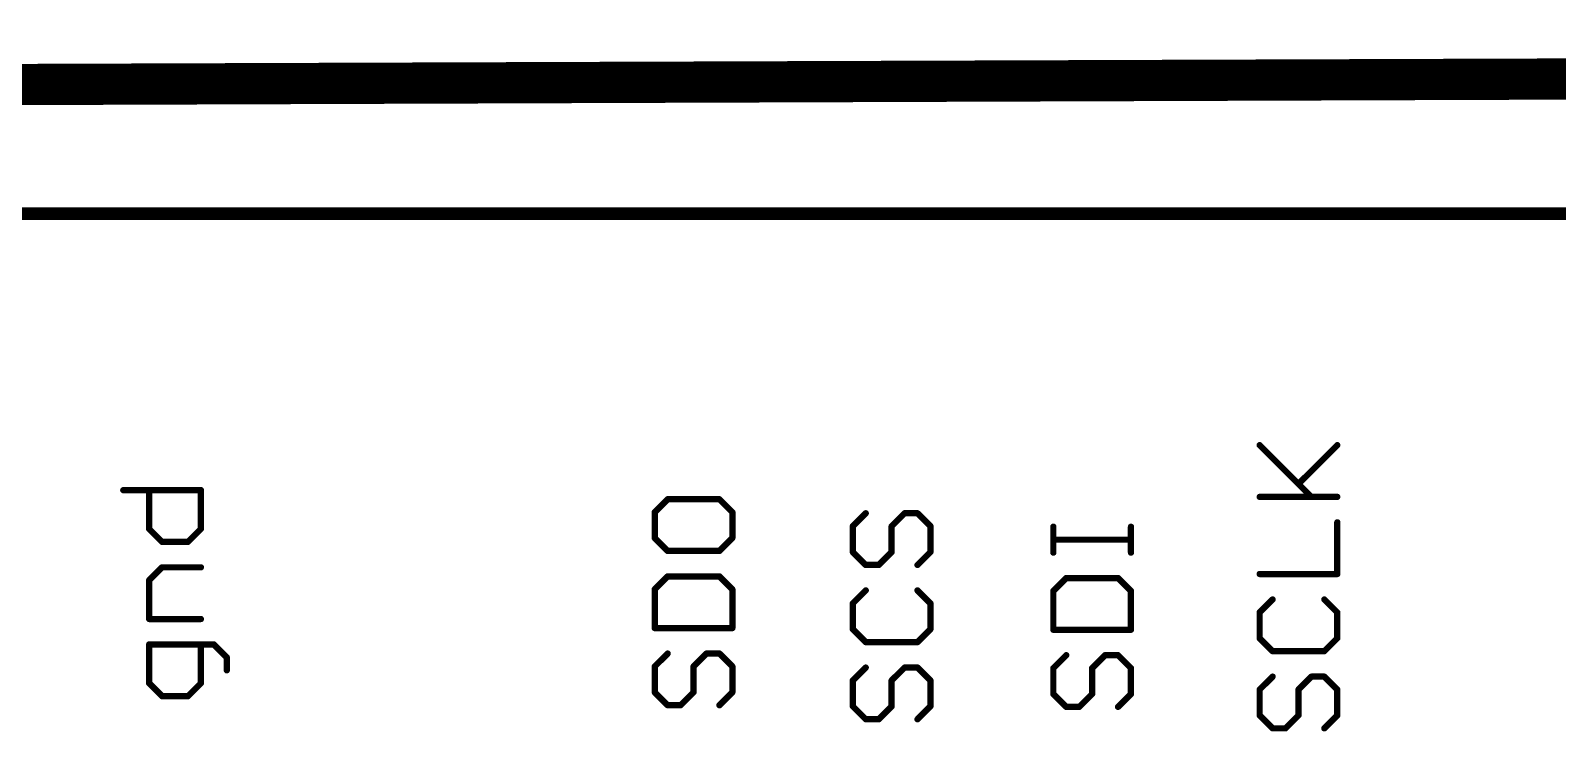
# Model space of a CAD drawing. Extents: x -18 to 155, y -13 to 99.
# Drawn here: x 37.58 to 56.08, y 90.72 to 99.22 of the extents above; entities that cross this region are included whole.
import ezdxf

# ---------------------------------------------------------------- set-up
doc = ezdxf.new("R2010")
doc.units = 0
for name, color, linetype in [('1', 22, 'CONTINUOUS'), ('20', 253, 'CONTINUOUS'), ('25', 253, 'CONTINUOUS')]:
    doc.layers.add(name, color=color, linetype=linetype)

msp = doc.modelspace()

# ---------------------------------------------------------------- linework, layer by layer
at = {"layer": '1', "const_width": 0.5}
msp.add_lwpolyline([(-17.4, 98.37), (151.16, 98.97)], dxfattribs=at)
at = {"layer": '20', "const_width": 0.1524}
msp.add_lwpolyline([(-12, 97), (144, 97)], dxfattribs=at)
at = {"layer": '25', "const_width": 0.0381}
for points in [[(52.4848, 94.2052, 1), (52.4578, 94.1783)], [(53.4254, 94.1783, 1), (53.3984, 94.2052)], [(38.7013, 93.6653, 1), (38.7013, 93.6272)], [(39.0339, 93.6462, 1), (38.9958, 93.6462)], [(39.6609, 93.6462, 1), (39.6228, 93.6462)], [(39.6419, 93.6272, 1), (39.6419, 93.6653)], [(52.9281, 93.7349, 1), (52.9551, 93.708)], [(45.2981, 93.5553, 1), (45.2981, 93.5172)], [(45.3115, 93.5227, 1), (45.2846, 93.5497)], [(45.9386, 93.5497, 1), (45.9117, 93.5227)], [(45.9251, 93.5172, 1), (45.9251, 93.5553)], [(52.4713, 93.5837, 1), (52.4713, 93.5456)], [(53.0849, 93.5512, 1), (53.1118, 93.5781)], [(53.4119, 93.5456, 1), (53.4119, 93.5837)], [(45.1603, 93.3794, 1), (45.1222, 93.3794)], [(45.1278, 93.3929, 1), (45.1548, 93.366)], [(46.101, 93.3794, 1), (46.0629, 93.3794)], [(46.0684, 93.366, 1), (46.0954, 93.3929)], [(47.7115, 93.3527, 1), (47.6846, 93.3797)], [(48.1684, 93.3853, 1), (48.1684, 93.3472)], [(48.1818, 93.3527, 1), (48.1549, 93.3797)], [(48.3386, 93.3797, 1), (48.3117, 93.3527)], [(48.3251, 93.3472, 1), (48.3251, 93.3853)], [(53.431, 93.2562, 1), (53.3929, 93.2562)], [(39.0283, 93.1894, 1), (39.0014, 93.1624)], [(38.9958, 93.1759, 1), (39.0339, 93.1759)], [(39.6228, 93.1759, 1), (39.6609, 93.1759)], [(39.6554, 93.1624, 1), (39.6284, 93.1894)], [(45.1222, 93.0659, 1), (45.1603, 93.0659)], [(45.1548, 93.0794, 1), (45.1278, 93.0524)], [(46.0629, 93.0659, 1), (46.101, 93.0659)], [(46.0954, 93.0524, 1), (46.0684, 93.0794)], [(47.5603, 93.2094, 1), (47.5222, 93.2094)], [(47.5278, 93.2229, 1), (47.5548, 93.196)], [(47.9981, 93.2229, 1), (48.0251, 93.196)], [(48.0307, 93.2094, 1), (47.9926, 93.2094)], [(48.501, 93.2094, 1), (48.4629, 93.2094)], [(48.4684, 93.196, 1), (48.4954, 93.2229)], [(49.9903, 93.2027, 1), (49.9522, 93.2027)], [(49.9713, 93.065, 1), (49.9713, 93.0269)], [(50.931, 93.2027, 1), (50.8929, 93.2027)], [(50.9119, 93.0269, 1), (50.9119, 93.065)], [(39.1716, 93.0382, 1), (39.1716, 93.0001)], [(39.1581, 93.0057, 1), (39.1851, 93.0326)], [(39.4717, 93.0326, 1), (39.4986, 93.0057)], [(39.4851, 93.0001, 1), (39.4851, 93.0382)], [(45.2981, 92.9282, 1), (45.2981, 92.8901)], [(45.2846, 92.8957, 1), (45.3115, 92.9226)], [(45.9117, 92.9226, 1), (45.9386, 92.8957)], [(45.9251, 92.8901, 1), (45.9251, 92.9282)], [(47.5222, 92.8959, 1), (47.5603, 92.8959)], [(47.5548, 92.9094, 1), (47.5278, 92.8824)], [(47.9926, 92.8959, 1), (48.0307, 92.8959)], [(48.0251, 92.8824, 1), (47.9981, 92.9094)], [(48.4629, 92.8959, 1), (48.501, 92.8959)], [(48.4954, 92.8824, 1), (48.4684, 92.9094)], [(49.9522, 92.8891, 1), (49.9903, 92.8891)], [(50.8929, 92.8891, 1), (50.931, 92.8891)], [(39.1716, 92.7297, 1), (39.1716, 92.6916)], [(39.1851, 92.6972, 1), (39.1581, 92.7242)], [(39.6419, 92.6916, 1), (39.6419, 92.7297)], [(47.6981, 92.7582, 1), (47.6981, 92.7201)], [(47.6846, 92.7257, 1), (47.7115, 92.7526)], [(47.8414, 92.7526, 1), (47.8683, 92.7257)], [(47.8548, 92.7201, 1), (47.8548, 92.7582)], [(48.3117, 92.7526, 1), (48.3386, 92.7257)], [(39.0014, 92.5674, 1), (39.0283, 92.5404)], [(39.0339, 92.5539, 1), (38.9958, 92.5539)], [(45.2981, 92.6197, 1), (45.2981, 92.5816)], [(45.3115, 92.5872, 1), (45.2846, 92.6142)], [(45.9386, 92.6142, 1), (45.9117, 92.5872)], [(45.9251, 92.5816, 1), (45.9251, 92.6197)], [(50.1281, 92.5997, 1), (50.1281, 92.5616)], [(50.1415, 92.5672, 1), (50.1146, 92.5942)], [(50.7686, 92.5942, 1), (50.7417, 92.5672)], [(50.7551, 92.5616, 1), (50.7551, 92.5997)], [(52.4713, 92.6482, 1), (52.4713, 92.6101)], [(53.3929, 92.6291, 1), (53.431, 92.6291)], [(53.4119, 92.6101, 1), (53.4119, 92.6482)], [(45.1603, 92.4439, 1), (45.1222, 92.4439)], [(45.1278, 92.4574, 1), (45.1548, 92.4304)], [(46.101, 92.4439, 1), (46.0629, 92.4439)], [(46.0684, 92.4304, 1), (46.0954, 92.4574)], [(47.7115, 92.4172, 1), (47.6846, 92.4442)], [(48.3386, 92.4442, 1), (48.3117, 92.4172)], [(49.9903, 92.4239, 1), (49.9522, 92.4239)], [(49.9578, 92.4374, 1), (49.9848, 92.4104)], [(50.931, 92.4239, 1), (50.8929, 92.4239)], [(50.8984, 92.4104, 1), (50.9254, 92.4374)], [(52.6415, 92.3072, 1), (52.6146, 92.3342)], [(53.2686, 92.3342, 1), (53.2417, 92.3072)], [(47.5603, 92.2739, 1), (47.5222, 92.2739)], [(47.5278, 92.2874, 1), (47.5548, 92.2604)], [(48.501, 92.2739, 1), (48.4629, 92.2739)], [(48.4684, 92.2604, 1), (48.4954, 92.2874)], [(52.4903, 92.1639, 1), (52.4522, 92.1639)], [(52.4578, 92.1774, 1), (52.4848, 92.1504)], [(53.431, 92.1639, 1), (53.3929, 92.1639)], [(53.3984, 92.1504, 1), (53.4254, 92.1774)], [(39.0148, 92.1027, 1), (39.0148, 92.0646)], [(38.9958, 92.0836, 1), (39.0339, 92.0836)], [(39.6419, 92.0646, 1), (39.6419, 92.1027)], [(45.1222, 91.9736, 1), (45.1603, 91.9736)], [(45.1413, 91.9927, 1), (45.1413, 91.9546)], [(46.0629, 91.9736, 1), (46.101, 91.9736)], [(46.0819, 91.9546, 1), (46.0819, 91.9927)], [(47.5222, 91.9604, 1), (47.5603, 91.9604)], [(47.5548, 91.9739, 1), (47.5278, 91.9469)], [(48.4629, 91.9604, 1), (48.501, 91.9604)], [(48.4954, 91.9469, 1), (48.4684, 91.9739)], [(49.9522, 91.9536, 1), (49.9903, 91.9536)], [(49.9713, 91.9727, 1), (49.9713, 91.9346)], [(50.8929, 91.9536, 1), (50.931, 91.9536)], [(50.9119, 91.9346, 1), (50.9119, 91.9727)], [(39.0148, 91.7942, 1), (39.0148, 91.7561)], [(39.0339, 91.7752, 1), (38.9958, 91.7752)], [(39.6609, 91.7752, 1), (39.6228, 91.7752)], [(39.8121, 91.7886, 1), (39.7852, 91.7617)], [(39.7987, 91.7561, 1), (39.7987, 91.7942)], [(47.6981, 91.8227, 1), (47.6981, 91.7846)], [(47.6846, 91.7901, 1), (47.7115, 91.8171)], [(48.3117, 91.8171, 1), (48.3386, 91.7901)], [(48.3251, 91.7846, 1), (48.3251, 91.8227)], [(52.4522, 91.8504, 1), (52.4903, 91.8504)], [(52.4848, 91.8639, 1), (52.4578, 91.8369)], [(53.3929, 91.8504, 1), (53.431, 91.8504)], [(53.4254, 91.8369, 1), (53.3984, 91.8639)], [(39.9745, 91.6184, 1), (39.9364, 91.6184)], [(39.942, 91.6049, 1), (39.9689, 91.6319)], [(45.3115, 91.6517, 1), (45.2846, 91.6786)], [(45.7684, 91.6842, 1), (45.7684, 91.6461)], [(45.7818, 91.6517, 1), (45.7549, 91.6786)], [(45.9386, 91.6786, 1), (45.9117, 91.6517)], [(45.9251, 91.6461, 1), (45.9251, 91.6842)], [(50.1415, 91.6317, 1), (50.1146, 91.6586)], [(50.5984, 91.6642, 1), (50.5984, 91.6261)], [(50.6118, 91.6317, 1), (50.5849, 91.6586)], [(50.7686, 91.6586, 1), (50.7417, 91.6317)], [(50.7551, 91.6261, 1), (50.7551, 91.6642)], [(52.6281, 91.7127, 1), (52.6281, 91.6746)], [(52.6146, 91.6801, 1), (52.6415, 91.7071)], [(53.2417, 91.7071, 1), (53.2686, 91.6801)], [(53.2551, 91.6746, 1), (53.2551, 91.7127)], [(39.9364, 91.4616, 1), (39.9745, 91.4616)], [(45.1603, 91.5084, 1), (45.1222, 91.5084)], [(45.1278, 91.5219, 1), (45.1548, 91.4949)], [(45.6307, 91.5084, 1), (45.5926, 91.5084)], [(45.5981, 91.5219, 1), (45.6251, 91.4949)], [(46.101, 91.5084, 1), (46.0629, 91.5084)], [(46.0684, 91.4949, 1), (46.0954, 91.5219)], [(47.7115, 91.4817, 1), (47.6846, 91.5086)], [(48.1684, 91.5142, 1), (48.1684, 91.4761)], [(48.1818, 91.4817, 1), (48.1549, 91.5086)], [(48.3386, 91.5086, 1), (48.3117, 91.4817)], [(48.3251, 91.4761, 1), (48.3251, 91.5142)], [(49.9903, 91.4884, 1), (49.9522, 91.4884)], [(49.9578, 91.5019, 1), (49.9848, 91.4749)], [(50.4281, 91.5019, 1), (50.4551, 91.4749)], [(50.4607, 91.4884, 1), (50.4226, 91.4884)], [(50.931, 91.4884, 1), (50.8929, 91.4884)], [(50.8984, 91.4749, 1), (50.9254, 91.5019)], [(52.6415, 91.3717, 1), (52.6146, 91.3986)], [(53.0984, 91.4042, 1), (53.0984, 91.3661)], [(53.1118, 91.3717, 1), (53.0849, 91.3986)], [(53.2686, 91.3986, 1), (53.2417, 91.3717)], [(53.2551, 91.3661, 1), (53.2551, 91.4042)], [(39.0283, 91.3183, 1), (39.0014, 91.2914)], [(38.9958, 91.3049, 1), (39.0339, 91.3049)], [(39.6228, 91.3049, 1), (39.6609, 91.3049)], [(39.6554, 91.2914, 1), (39.6284, 91.3183)], [(45.1548, 91.2083, 1), (45.1278, 91.1814)], [(45.6251, 91.1814, 1), (45.5981, 91.2083)], [(46.0954, 91.1814, 1), (46.0684, 91.2083)], [(47.5603, 91.3384, 1), (47.5222, 91.3384)], [(47.5278, 91.3519, 1), (47.5548, 91.3249)], [(47.9981, 91.3519, 1), (48.0251, 91.3249)], [(48.0307, 91.3384, 1), (47.9926, 91.3384)], [(48.501, 91.3384, 1), (48.4629, 91.3384)], [(48.4684, 91.3249, 1), (48.4954, 91.3519)], [(52.4903, 91.2284, 1), (52.4522, 91.2284)], [(52.4578, 91.2419, 1), (52.4848, 91.2149)], [(52.9281, 91.2419, 1), (52.9551, 91.2149)], [(52.9607, 91.2284, 1), (52.9226, 91.2284)], [(53.431, 91.2284, 1), (53.3929, 91.2284)], [(53.3984, 91.2149, 1), (53.4254, 91.2419)], [(39.1716, 91.1671, 1), (39.1716, 91.1291)], [(39.1581, 91.1346, 1), (39.1851, 91.1616)], [(39.4717, 91.1616, 1), (39.4986, 91.1346)], [(39.4851, 91.1291, 1), (39.4851, 91.1671)], [(45.1222, 91.1949, 1), (45.1603, 91.1949)], [(45.2981, 91.0571, 1), (45.2981, 91.0191)], [(45.2846, 91.0246, 1), (45.3115, 91.0516)], [(45.4414, 91.0516, 1), (45.4683, 91.0246)], [(45.4548, 91.0191, 1), (45.4548, 91.0571)], [(45.5926, 91.1949, 1), (45.6307, 91.1949)], [(45.9117, 91.0516, 1), (45.9386, 91.0246)], [(46.0629, 91.1949, 1), (46.101, 91.1949)], [(47.5222, 91.0249, 1), (47.5603, 91.0249)], [(47.5548, 91.0383, 1), (47.5278, 91.0114)], [(47.9926, 91.0249, 1), (48.0307, 91.0249)], [(48.0251, 91.0114, 1), (47.9981, 91.0383)], [(48.4629, 91.0249, 1), (48.501, 91.0249)], [(48.4954, 91.0114, 1), (48.4684, 91.0383)], [(49.9522, 91.1749, 1), (49.9903, 91.1749)], [(49.9848, 91.1883, 1), (49.9578, 91.1614)], [(50.1281, 91.0371, 1), (50.1281, 90.9991)], [(50.1146, 91.0046, 1), (50.1415, 91.0316)], [(50.2714, 91.0316, 1), (50.2983, 91.0046)], [(50.2848, 90.9991, 1), (50.2848, 91.0371)], [(50.4226, 91.1749, 1), (50.4607, 91.1749)], [(50.4551, 91.1614, 1), (50.4281, 91.1883)], [(50.7417, 91.0316, 1), (50.7686, 91.0046)], [(50.8929, 91.1749, 1), (50.931, 91.1749)], [(50.9254, 91.1614, 1), (50.8984, 91.1883)], [(47.6981, 90.8871, 1), (47.6981, 90.8491)], [(47.6846, 90.8546, 1), (47.7115, 90.8816)], [(47.8414, 90.8816, 1), (47.8683, 90.8546)], [(47.8548, 90.8491, 1), (47.8548, 90.8871)], [(48.3117, 90.8816, 1), (48.3386, 90.8546)], [(52.4522, 90.9149, 1), (52.4903, 90.9149)], [(52.4848, 90.9283, 1), (52.4578, 90.9014)], [(52.9226, 90.9149, 1), (52.9607, 90.9149)], [(52.9551, 90.9014, 1), (52.9281, 90.9283)], [(53.3929, 90.9149, 1), (53.431, 90.9149)], [(53.4254, 90.9014, 1), (53.3984, 90.9283)], [(52.6281, 90.7771, 1), (52.6281, 90.7391)], [(52.6146, 90.7446, 1), (52.6415, 90.7716)], [(52.7714, 90.7716, 1), (52.7983, 90.7446)], [(52.7848, 90.7391, 1), (52.7848, 90.7771)], [(53.2417, 90.7716, 1), (53.2686, 90.7446)]]:
    msp.add_lwpolyline(points, format="xyb", dxfattribs=at)
at = {"layer": '25', "const_width": 0.0762}
for points in [[(53.0984, 93.5647), (52.4713, 94.1917)], [(52.9416, 93.7214), (53.4119, 94.1917)], [(38.7013, 93.6462), (39.6419, 93.6462)], [(39.0148, 93.1759), (39.0148, 93.6462)], [(39.6419, 93.6462), (39.6419, 93.1759)], [(45.2981, 93.5362), (45.1413, 93.3794)], [(45.9251, 93.5362), (45.2981, 93.5362)], [(46.0819, 93.3794), (45.9251, 93.5362)], [(52.4713, 93.5647), (53.4119, 93.5647)], [(45.1413, 93.3794), (45.1413, 93.0659)], [(46.0819, 93.0659), (46.0819, 93.3794)], [(47.6981, 93.3662), (47.5413, 93.2094)], [(48.0116, 93.2094), (48.1684, 93.3662)], [(48.1684, 93.3662), (48.3251, 93.3662)], [(48.3251, 93.3662), (48.4819, 93.2094)], [(53.4119, 92.6291), (53.4119, 93.2562)], [(39.1716, 93.0191), (39.0148, 93.1759)], [(39.6419, 93.1759), (39.4851, 93.0191)], [(45.1413, 93.0659), (45.2981, 92.9091)], [(45.9251, 92.9091), (46.0819, 93.0659)], [(47.5413, 93.2094), (47.5413, 92.8959)], [(48.0116, 92.8959), (48.0116, 93.2094)], [(48.4819, 93.2094), (48.4819, 92.8959)], [(49.9713, 92.8891), (49.9713, 93.2027)], [(50.9119, 93.0459), (49.9713, 93.0459)], [(50.9119, 92.8891), (50.9119, 93.2027)], [(39.4851, 93.0191), (39.1716, 93.0191)], [(45.2981, 92.9091), (45.9251, 92.9091)], [(47.5413, 92.8959), (47.6981, 92.7391)], [(47.8548, 92.7391), (48.0116, 92.8959)], [(48.4819, 92.8959), (48.3251, 92.7391)], [(39.0148, 92.5539), (39.1716, 92.7107)], [(39.1716, 92.7107), (39.6419, 92.7107)], [(47.6981, 92.7391), (47.8548, 92.7391)], [(39.0148, 92.0836), (39.0148, 92.5539)], [(45.2981, 92.6007), (45.1413, 92.4439)], [(45.9251, 92.6007), (45.2981, 92.6007)], [(46.0819, 92.4439), (45.9251, 92.6007)], [(50.1281, 92.5807), (49.9713, 92.4239)], [(50.7551, 92.5807), (50.1281, 92.5807)], [(50.9119, 92.4239), (50.7551, 92.5807)], [(52.4713, 92.6291), (53.4119, 92.6291)], [(45.1413, 92.4439), (45.1413, 91.9736)], [(46.0819, 91.9736), (46.0819, 92.4439)], [(47.6981, 92.4307), (47.5413, 92.2739)], [(48.4819, 92.2739), (48.3251, 92.4307)], [(49.9713, 92.4239), (49.9713, 91.9536)], [(50.9119, 91.9536), (50.9119, 92.4239)], [(52.6281, 92.3207), (52.4713, 92.1639)], [(53.4119, 92.1639), (53.2551, 92.3207)], [(47.5413, 92.2739), (47.5413, 91.9604)], [(48.4819, 91.9604), (48.4819, 92.2739)], [(52.4713, 92.1639), (52.4713, 91.8504)], [(53.4119, 91.8504), (53.4119, 92.1639)], [(39.6419, 92.0836), (39.0148, 92.0836)], [(45.1413, 91.9736), (46.0819, 91.9736)], [(47.5413, 91.9604), (47.6981, 91.8036)], [(48.3251, 91.8036), (48.4819, 91.9604)], [(49.9713, 91.9536), (50.9119, 91.9536)], [(39.7987, 91.7752), (39.0148, 91.7752)], [(39.0148, 91.7752), (39.0148, 91.3049)], [(39.6419, 91.3049), (39.6419, 91.7752)], [(39.9554, 91.6184), (39.7987, 91.7752)], [(47.6981, 91.8036), (48.3251, 91.8036)], [(52.4713, 91.8504), (52.6281, 91.6936)], [(53.2551, 91.6936), (53.4119, 91.8504)], [(39.9554, 91.4616), (39.9554, 91.6184)], [(45.2981, 91.6652), (45.1413, 91.5084)], [(45.6116, 91.5084), (45.7684, 91.6652)], [(45.7684, 91.6652), (45.9251, 91.6652)], [(45.9251, 91.6652), (46.0819, 91.5084)], [(50.1281, 91.6452), (49.9713, 91.4884)], [(50.4416, 91.4884), (50.5984, 91.6452)], [(50.5984, 91.6452), (50.7551, 91.6452)], [(50.7551, 91.6452), (50.9119, 91.4884)], [(52.6281, 91.6936), (53.2551, 91.6936)], [(45.1413, 91.5084), (45.1413, 91.1949)], [(45.6116, 91.1949), (45.6116, 91.5084)], [(46.0819, 91.5084), (46.0819, 91.1949)], [(47.6981, 91.4952), (47.5413, 91.3384)], [(48.0116, 91.3384), (48.1684, 91.4952)], [(48.1684, 91.4952), (48.3251, 91.4952)], [(48.3251, 91.4952), (48.4819, 91.3384)], [(49.9713, 91.4884), (49.9713, 91.1749)], [(50.4416, 91.1749), (50.4416, 91.4884)], [(50.9119, 91.4884), (50.9119, 91.1749)], [(52.6281, 91.3852), (52.4713, 91.2284)], [(52.9416, 91.2284), (53.0984, 91.3852)], [(53.0984, 91.3852), (53.2551, 91.3852)], [(53.2551, 91.3852), (53.4119, 91.2284)], [(39.0148, 91.3049), (39.1716, 91.1481)], [(39.4851, 91.1481), (39.6419, 91.3049)], [(45.1413, 91.1949), (45.2981, 91.0381)], [(45.4548, 91.0381), (45.6116, 91.1949)], [(46.0819, 91.1949), (45.9251, 91.0381)], [(47.5413, 91.3384), (47.5413, 91.0249)], [(48.0116, 91.0249), (48.0116, 91.3384)], [(48.4819, 91.3384), (48.4819, 91.0249)], [(52.4713, 91.2284), (52.4713, 90.9149)], [(52.9416, 90.9149), (52.9416, 91.2284)], [(53.4119, 91.2284), (53.4119, 90.9149)], [(39.1716, 91.1481), (39.4851, 91.1481)], [(45.2981, 91.0381), (45.4548, 91.0381)], [(47.5413, 91.0249), (47.6981, 90.8681)], [(47.8548, 90.8681), (48.0116, 91.0249)], [(48.4819, 91.0249), (48.3251, 90.8681)], [(49.9713, 91.1749), (50.1281, 91.0181)], [(50.1281, 91.0181), (50.2848, 91.0181)], [(50.2848, 91.0181), (50.4416, 91.1749)], [(50.9119, 91.1749), (50.7551, 91.0181)], [(47.6981, 90.8681), (47.8548, 90.8681)], [(52.4713, 90.9149), (52.6281, 90.7581)], [(52.7848, 90.7581), (52.9416, 90.9149)], [(53.4119, 90.9149), (53.2551, 90.7581)], [(52.6281, 90.7581), (52.7848, 90.7581)]]:
    msp.add_lwpolyline(points, dxfattribs=at)

doc.saveas('drawing.dxf')
